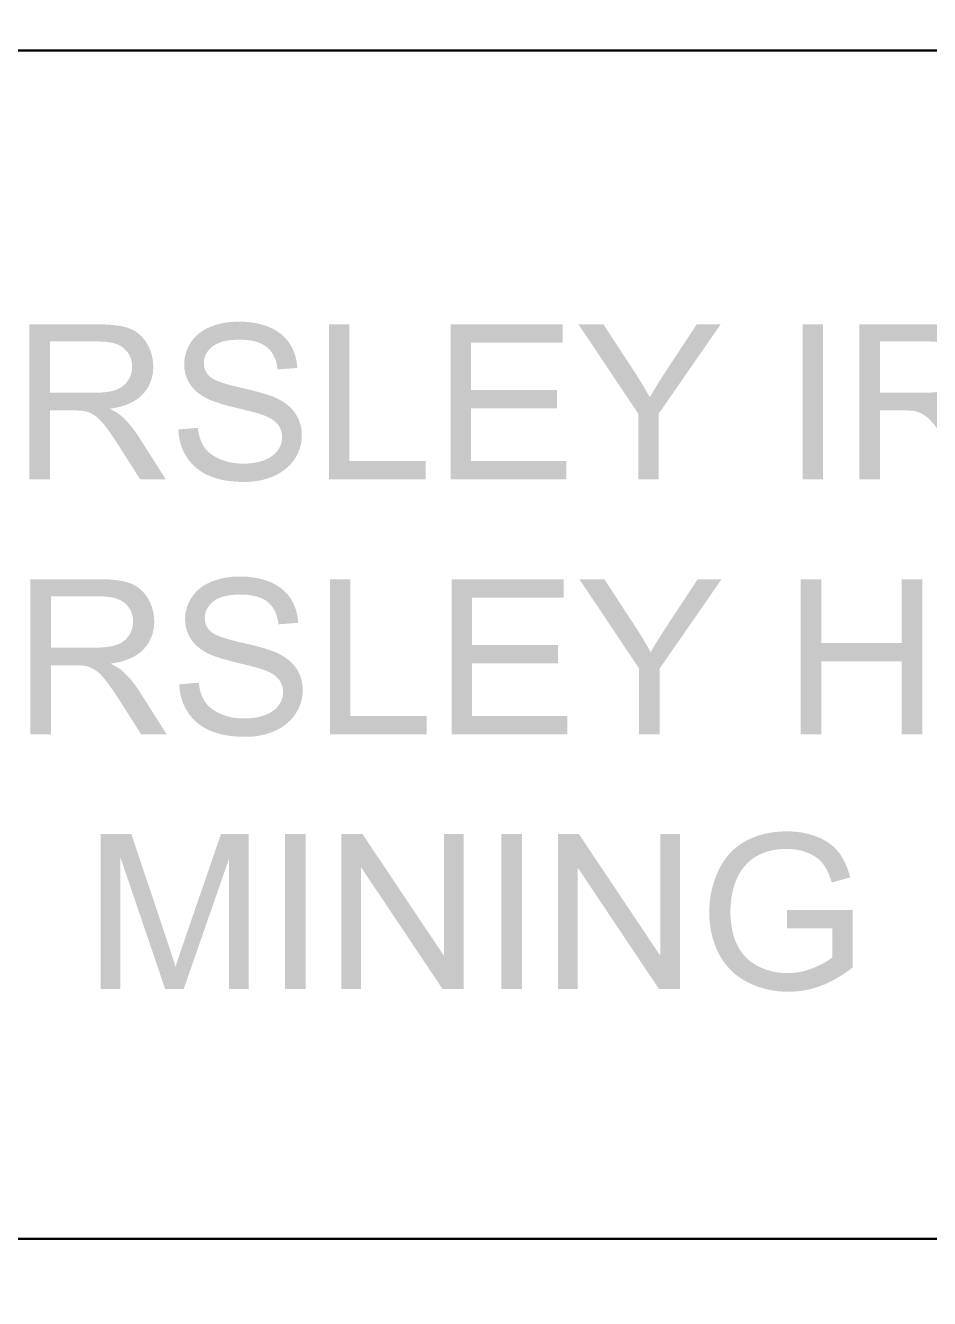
# Paper-space layout 'Layout1' of a CAD drawing. Header units: millimetres. Extents: x 0 to 841, y 0 to 594.
# Drawn here: x 705.72 to 718.85, y 36.38 to 54.86 of the extents above; entities that cross this region are included whole.
import ezdxf
from ezdxf.enums import TextEntityAlignment as Align

# ---------------------------------------------------------------- set-up
doc = ezdxf.new("R2010")
doc.units = ezdxf.units.MM
doc.header["$MEASUREMENT"] = 0
doc.layers.add('G_Border', color=7, linetype='Continuous', lineweight=0)
doc.styles.add('Style-ISO3098B', font='ISO3098B.shx')

# ---------------------------------------------------------------- blocks, each defined once
blk = doc.blocks.new('RTA1')
at = {"layer": 'G_Border', "linetype": 'Continuous', "lineweight": 25}
h = blk.add_hatch(color=230, dxfattribs=at)
edge = h.paths.add_edge_path()
edge.add_line((705.777, 48.275), (706.076, 48.275))
edge.add_line((706.076, 48.275), (706.076, 49.275))
edge.add_line((706.076, 49.275), (706.421, 49.275))
edge.add_spline(control_points=[(706.421, 49.275), (706.536, 49.275), (706.587, 49.264)], knot_values=[0, 0, 0, 1, 1, 1], degree=2, periodic=0)
edge.add_spline(control_points=[(706.587, 49.264), (706.656, 49.247), (706.722, 49.204)], knot_values=[0, 0, 0, 1, 1, 1], degree=2, periodic=0)
edge.add_spline(control_points=[(706.722, 49.204), (706.789, 49.161), (706.874, 49.053)], knot_values=[0, 0, 0, 1, 1, 1], degree=2, periodic=0)
edge.add_spline(control_points=[(706.874, 49.053), (706.958, 48.946), (707.088, 48.743)], knot_values=[0, 0, 0, 1, 1, 1], degree=2, periodic=0)
edge.add_line((707.088, 48.743), (707.386, 48.275))
edge.add_line((707.386, 48.275), (707.758, 48.275))
edge.add_line((707.758, 48.275), (707.369, 48.887))
edge.add_spline(control_points=[(707.369, 48.887), (707.253, 49.067), (707.122, 49.187)], knot_values=[0, 0, 0, 1, 1, 1], degree=2, periodic=0)
edge.add_spline(control_points=[(707.122, 49.187), (707.061, 49.242), (706.943, 49.299)], knot_values=[0, 0, 0, 1, 1, 1], degree=2, periodic=0)
edge.add_spline(control_points=[(706.943, 49.299), (707.266, 49.343), (707.421, 49.508)], knot_values=[0, 0, 0, 1, 1, 1], degree=2, periodic=0)
edge.add_spline(control_points=[(707.421, 49.508), (707.576, 49.672), (707.576, 49.911)], knot_values=[0, 0, 0, 1, 1, 1], degree=2, periodic=0)
edge.add_spline(control_points=[(707.576, 49.911), (707.576, 50.097), (707.483, 50.25)], knot_values=[0, 0, 0, 1, 1, 1], degree=2, periodic=0)
edge.add_spline(control_points=[(707.483, 50.25), (707.389, 50.404), (707.233, 50.464)], knot_values=[0, 0, 0, 1, 1, 1], degree=2, periodic=0)
edge.add_spline(control_points=[(707.233, 50.464), (707.076, 50.525), (706.775, 50.525)], knot_values=[0, 0, 0, 1, 1, 1], degree=2, periodic=0)
edge.add_line((706.775, 50.525), (705.777, 50.525))
edge.add_line((705.777, 50.525), (705.777, 48.275))
edge = h.paths.add_edge_path(flags=16)
edge.add_line((706.076, 49.532), (706.076, 50.276))
edge.add_line((706.076, 50.276), (706.788, 50.276))
edge.add_spline(control_points=[(706.788, 50.276), (707.038, 50.276), (707.153, 50.174)], knot_values=[0, 0, 0, 1, 1, 1], degree=2, periodic=0)
edge.add_spline(control_points=[(707.153, 50.174), (707.269, 50.071), (707.269, 49.911)], knot_values=[0, 0, 0, 1, 1, 1], degree=2, periodic=0)
edge.add_spline(control_points=[(707.269, 49.911), (707.269, 49.802), (707.209, 49.709)], knot_values=[0, 0, 0, 1, 1, 1], degree=2, periodic=0)
edge.add_spline(control_points=[(707.209, 49.709), (707.15, 49.616), (707.035, 49.574)], knot_values=[0, 0, 0, 1, 1, 1], degree=2, periodic=0)
edge.add_spline(control_points=[(707.035, 49.574), (706.92, 49.532), (706.715, 49.532)], knot_values=[0, 0, 0, 1, 1, 1], degree=2, periodic=0)
edge.add_line((706.715, 49.532), (706.076, 49.532))
h = blk.add_hatch(color=230, dxfattribs=at)
edge = h.paths.add_edge_path()
edge.add_spline(control_points=[(707.942, 48.999), (707.948, 48.773), (708.065, 48.594)], knot_values=[0, 0, 0, 1, 1, 1], degree=2, periodic=0)
edge.add_spline(control_points=[(708.065, 48.594), (708.183, 48.415), (708.389, 48.326)], knot_values=[0, 0, 0, 1, 1, 1], degree=2, periodic=0)
edge.add_spline(control_points=[(708.389, 48.326), (708.596, 48.237), (708.901, 48.237)], knot_values=[0, 0, 0, 1, 1, 1], degree=2, periodic=0)
edge.add_spline(control_points=[(708.901, 48.237), (709.142, 48.237), (709.335, 48.326)], knot_values=[0, 0, 0, 1, 1, 1], degree=2, periodic=0)
edge.add_spline(control_points=[(709.335, 48.326), (709.528, 48.414), (709.631, 48.573)], knot_values=[0, 0, 0, 1, 1, 1], degree=2, periodic=0)
edge.add_spline(control_points=[(709.631, 48.573), (709.734, 48.731), (709.734, 48.911)], knot_values=[0, 0, 0, 1, 1, 1], degree=2, periodic=0)
edge.add_spline(control_points=[(709.734, 48.911), (709.734, 49.092), (709.64, 49.231)], knot_values=[0, 0, 0, 1, 1, 1], degree=2, periodic=0)
edge.add_spline(control_points=[(709.64, 49.231), (709.547, 49.37), (709.35, 49.46)], knot_values=[0, 0, 0, 1, 1, 1], degree=2, periodic=0)
edge.add_spline(control_points=[(709.35, 49.46), (709.216, 49.522), (708.851, 49.604)], knot_values=[0, 0, 0, 1, 1, 1], degree=2, periodic=0)
edge.add_spline(control_points=[(708.851, 49.604), (708.486, 49.686), (708.4, 49.764)], knot_values=[0, 0, 0, 1, 1, 1], degree=2, periodic=0)
edge.add_spline(control_points=[(708.4, 49.764), (708.312, 49.843), (708.312, 49.964)], knot_values=[0, 0, 0, 1, 1, 1], degree=2, periodic=0)
edge.add_spline(control_points=[(708.312, 49.964), (708.312, 50.104), (708.436, 50.203)], knot_values=[0, 0, 0, 1, 1, 1], degree=2, periodic=0)
edge.add_spline(control_points=[(708.436, 50.203), (708.56, 50.302), (708.832, 50.302)], knot_values=[0, 0, 0, 1, 1, 1], degree=2, periodic=0)
edge.add_spline(control_points=[(708.832, 50.302), (709.092, 50.302), (709.226, 50.193)], knot_values=[0, 0, 0, 1, 1, 1], degree=2, periodic=0)
edge.add_spline(control_points=[(709.226, 50.193), (709.359, 50.084), (709.382, 49.87)], knot_values=[0, 0, 0, 1, 1, 1], degree=2, periodic=0)
edge.add_line((709.382, 49.87), (709.667, 49.892))
edge.add_spline(control_points=[(709.667, 49.892), (709.659, 50.09), (709.556, 50.247)], knot_values=[0, 0, 0, 1, 1, 1], degree=2, periodic=0)
edge.add_spline(control_points=[(709.556, 50.247), (709.453, 50.403), (709.261, 50.484)], knot_values=[0, 0, 0, 1, 1, 1], degree=2, periodic=0)
edge.add_spline(control_points=[(709.261, 50.484), (709.07, 50.564), (708.819, 50.564)], knot_values=[0, 0, 0, 1, 1, 1], degree=2, periodic=0)
edge.add_spline(control_points=[(708.819, 50.564), (708.592, 50.564), (708.405, 50.488)], knot_values=[0, 0, 0, 1, 1, 1], degree=2, periodic=0)
edge.add_spline(control_points=[(708.405, 50.488), (708.219, 50.411), (708.122, 50.263)], knot_values=[0, 0, 0, 1, 1, 1], degree=2, periodic=0)
edge.add_spline(control_points=[(708.122, 50.263), (708.026, 50.114), (708.026, 49.944)], knot_values=[0, 0, 0, 1, 1, 1], degree=2, periodic=0)
edge.add_spline(control_points=[(708.026, 49.944), (708.026, 49.789), (708.105, 49.664)], knot_values=[0, 0, 0, 1, 1, 1], degree=2, periodic=0)
edge.add_spline(control_points=[(708.105, 49.664), (708.184, 49.538), (708.345, 49.454)], knot_values=[0, 0, 0, 1, 1, 1], degree=2, periodic=0)
edge.add_spline(control_points=[(708.345, 49.454), (708.469, 49.388), (708.781, 49.313)], knot_values=[0, 0, 0, 1, 1, 1], degree=2, periodic=0)
edge.add_spline(control_points=[(708.781, 49.313), (709.092, 49.239), (709.183, 49.204)], knot_values=[0, 0, 0, 1, 1, 1], degree=2, periodic=0)
edge.add_spline(control_points=[(709.183, 49.204), (709.325, 49.15), (709.386, 49.071)], knot_values=[0, 0, 0, 1, 1, 1], degree=2, periodic=0)
edge.add_spline(control_points=[(709.386, 49.071), (709.447, 48.992), (709.447, 48.886)], knot_values=[0, 0, 0, 1, 1, 1], degree=2, periodic=0)
edge.add_spline(control_points=[(709.447, 48.886), (709.447, 48.781), (709.383, 48.693)], knot_values=[0, 0, 0, 1, 1, 1], degree=2, periodic=0)
edge.add_spline(control_points=[(709.383, 48.693), (709.32, 48.605), (709.189, 48.554)], knot_values=[0, 0, 0, 1, 1, 1], degree=2, periodic=0)
edge.add_spline(control_points=[(709.189, 48.554), (709.059, 48.503), (708.888, 48.503)], knot_values=[0, 0, 0, 1, 1, 1], degree=2, periodic=0)
edge.add_spline(control_points=[(708.888, 48.503), (708.696, 48.503), (708.542, 48.57)], knot_values=[0, 0, 0, 1, 1, 1], degree=2, periodic=0)
edge.add_spline(control_points=[(708.542, 48.57), (708.389, 48.637), (708.316, 48.745)], knot_values=[0, 0, 0, 1, 1, 1], degree=2, periodic=0)
edge.add_spline(control_points=[(708.316, 48.745), (708.243, 48.854), (708.223, 49.023)], knot_values=[0, 0, 0, 1, 1, 1], degree=2, periodic=0)
edge.add_line((708.223, 49.023), (707.942, 48.999))
for points in [[(710.128, 48.275), (710.128, 50.525), (710.426, 50.525), (710.426, 48.541), (711.534, 48.541), (711.534, 48.275)], [(711.894, 48.275), (711.894, 50.525), (713.524, 50.525), (713.524, 50.259), (712.193, 50.259), (712.193, 49.571), (713.44, 49.571), (713.44, 49.306), (712.193, 49.306), (712.193, 48.541), (713.575, 48.541), (713.575, 48.275)], [(710.141, 44.575), (710.141, 46.825), (710.44, 46.825), (710.44, 44.841), (711.548, 44.841), (711.548, 44.575)], [(711.908, 44.575), (711.908, 46.825), (713.537, 46.825), (713.537, 46.559), (712.206, 46.559), (712.206, 45.871), (713.453, 45.871), (713.453, 45.606), (712.206, 45.606), (712.206, 44.841), (713.588, 44.841), (713.588, 44.575)], [(716.981, 44.575), (716.981, 46.825), (717.279, 46.825), (717.279, 45.901), (718.445, 45.901), (718.445, 46.825), (718.744, 46.825), (718.744, 44.575), (718.445, 44.575), (718.445, 45.635), (717.279, 45.635), (717.279, 44.575)], [(710.31, 40.875), (710.31, 43.125), (710.615, 43.125), (711.799, 41.358), (711.799, 43.125), (712.083, 43.125), (712.083, 40.875), (711.779, 40.875), (710.595, 42.642), (710.595, 40.875)], [(713.454, 40.875), (713.454, 43.125), (713.758, 43.125), (714.942, 41.358), (714.942, 43.125), (715.227, 43.125), (715.227, 40.875), (714.922, 40.875), (713.738, 42.642), (713.738, 40.875)]]:
    blk.add_hatch(color=230, dxfattribs=at).paths.add_polyline_path(points)
h = blk.add_hatch(color=230, dxfattribs=at)
edge = h.paths.add_edge_path()
edge.add_line((714.62, 48.275), (714.918, 48.275))
edge.add_line((714.918, 48.275), (714.918, 49.228))
edge.add_line((714.918, 49.228), (715.817, 50.525))
edge.add_line((715.817, 50.525), (715.47, 50.525))
edge.add_line((715.47, 50.525), (715.033, 49.863))
edge.add_spline(control_points=[(715.033, 49.863), (714.889, 49.642), (714.788, 49.466)], knot_values=[0, 0, 0, 1, 1, 1], degree=2, periodic=0)
edge.add_spline(control_points=[(714.788, 49.466), (714.682, 49.657), (714.558, 49.847)], knot_values=[0, 0, 0, 1, 1, 1], degree=2, periodic=0)
edge.add_line((714.558, 49.847), (714.114, 50.525))
edge.add_line((714.114, 50.525), (713.752, 50.525))
edge.add_line((713.752, 50.525), (714.62, 49.228))
edge.add_line((714.62, 49.228), (714.62, 48.275))
h = blk.add_hatch(color=230, dxfattribs=at)
edge = h.paths.add_edge_path()
edge.add_line((717.833, 48.275), (718.132, 48.275))
edge.add_line((718.132, 48.275), (718.132, 49.275))
edge.add_line((718.132, 49.275), (718.477, 49.275))
edge.add_spline(control_points=[(718.477, 49.275), (718.592, 49.275), (718.643, 49.264)], knot_values=[0, 0, 0, 1, 1, 1], degree=2, periodic=0)
edge.add_spline(control_points=[(718.643, 49.264), (718.712, 49.247), (718.778, 49.204)], knot_values=[0, 0, 0, 1, 1, 1], degree=2, periodic=0)
edge.add_spline(control_points=[(718.778, 49.204), (718.845, 49.161), (718.93, 49.053)], knot_values=[0, 0, 0, 1, 1, 1], degree=2, periodic=0)
edge.add_spline(control_points=[(718.93, 49.053), (719.014, 48.946), (719.144, 48.743)], knot_values=[0, 0, 0, 1, 1, 1], degree=2, periodic=0)
edge.add_line((719.144, 48.743), (719.442, 48.275))
edge.add_line((719.442, 48.275), (719.814, 48.275))
edge.add_line((719.814, 48.275), (719.425, 48.887))
edge.add_spline(control_points=[(719.425, 48.887), (719.309, 49.067), (719.178, 49.187)], knot_values=[0, 0, 0, 1, 1, 1], degree=2, periodic=0)
edge.add_spline(control_points=[(719.178, 49.187), (719.117, 49.242), (718.999, 49.299)], knot_values=[0, 0, 0, 1, 1, 1], degree=2, periodic=0)
edge.add_spline(control_points=[(718.999, 49.299), (719.322, 49.343), (719.477, 49.508)], knot_values=[0, 0, 0, 1, 1, 1], degree=2, periodic=0)
edge.add_spline(control_points=[(719.477, 49.508), (719.632, 49.672), (719.632, 49.911)], knot_values=[0, 0, 0, 1, 1, 1], degree=2, periodic=0)
edge.add_spline(control_points=[(719.632, 49.911), (719.632, 50.097), (719.539, 50.25)], knot_values=[0, 0, 0, 1, 1, 1], degree=2, periodic=0)
edge.add_spline(control_points=[(719.539, 50.25), (719.445, 50.404), (719.289, 50.464)], knot_values=[0, 0, 0, 1, 1, 1], degree=2, periodic=0)
edge.add_spline(control_points=[(719.289, 50.464), (719.132, 50.525), (718.831, 50.525)], knot_values=[0, 0, 0, 1, 1, 1], degree=2, periodic=0)
edge.add_line((718.831, 50.525), (717.833, 50.525))
edge.add_line((717.833, 50.525), (717.833, 48.275))
edge = h.paths.add_edge_path(flags=16)
edge.add_line((718.132, 49.532), (718.132, 50.276))
edge.add_line((718.132, 50.276), (718.844, 50.276))
edge.add_spline(control_points=[(718.844, 50.276), (719.094, 50.276), (719.209, 50.174)], knot_values=[0, 0, 0, 1, 1, 1], degree=2, periodic=0)
edge.add_spline(control_points=[(719.209, 50.174), (719.325, 50.071), (719.325, 49.911)], knot_values=[0, 0, 0, 1, 1, 1], degree=2, periodic=0)
edge.add_spline(control_points=[(719.325, 49.911), (719.325, 49.802), (719.265, 49.709)], knot_values=[0, 0, 0, 1, 1, 1], degree=2, periodic=0)
edge.add_spline(control_points=[(719.265, 49.709), (719.206, 49.616), (719.091, 49.574)], knot_values=[0, 0, 0, 1, 1, 1], degree=2, periodic=0)
edge.add_spline(control_points=[(719.091, 49.574), (718.976, 49.532), (718.772, 49.532)], knot_values=[0, 0, 0, 1, 1, 1], degree=2, periodic=0)
edge.add_line((718.772, 49.532), (718.132, 49.532))
h = blk.add_hatch(color=230, dxfattribs=at)
edge = h.paths.add_edge_path()
edge.add_line((705.791, 44.575), (706.089, 44.575))
edge.add_line((706.089, 44.575), (706.089, 45.575))
edge.add_line((706.089, 45.575), (706.434, 45.575))
edge.add_spline(control_points=[(706.434, 45.575), (706.549, 45.575), (706.6, 45.564)], knot_values=[0, 0, 0, 1, 1, 1], degree=2, periodic=0)
edge.add_spline(control_points=[(706.6, 45.564), (706.669, 45.547), (706.736, 45.504)], knot_values=[0, 0, 0, 1, 1, 1], degree=2, periodic=0)
edge.add_spline(control_points=[(706.736, 45.504), (706.803, 45.461), (706.887, 45.353)], knot_values=[0, 0, 0, 1, 1, 1], degree=2, periodic=0)
edge.add_spline(control_points=[(706.887, 45.353), (706.971, 45.246), (707.102, 45.043)], knot_values=[0, 0, 0, 1, 1, 1], degree=2, periodic=0)
edge.add_line((707.102, 45.043), (707.399, 44.575))
edge.add_line((707.399, 44.575), (707.771, 44.575))
edge.add_line((707.771, 44.575), (707.382, 45.187))
edge.add_spline(control_points=[(707.382, 45.187), (707.266, 45.367), (707.136, 45.487)], knot_values=[0, 0, 0, 1, 1, 1], degree=2, periodic=0)
edge.add_spline(control_points=[(707.136, 45.487), (707.074, 45.542), (706.956, 45.599)], knot_values=[0, 0, 0, 1, 1, 1], degree=2, periodic=0)
edge.add_spline(control_points=[(706.956, 45.599), (707.28, 45.643), (707.435, 45.808)], knot_values=[0, 0, 0, 1, 1, 1], degree=2, periodic=0)
edge.add_spline(control_points=[(707.435, 45.808), (707.59, 45.972), (707.59, 46.211)], knot_values=[0, 0, 0, 1, 1, 1], degree=2, periodic=0)
edge.add_spline(control_points=[(707.59, 46.211), (707.59, 46.397), (707.496, 46.55)], knot_values=[0, 0, 0, 1, 1, 1], degree=2, periodic=0)
edge.add_spline(control_points=[(707.496, 46.55), (707.402, 46.704), (707.246, 46.764)], knot_values=[0, 0, 0, 1, 1, 1], degree=2, periodic=0)
edge.add_spline(control_points=[(707.246, 46.764), (707.089, 46.825), (706.789, 46.825)], knot_values=[0, 0, 0, 1, 1, 1], degree=2, periodic=0)
edge.add_line((706.789, 46.825), (705.791, 46.825))
edge.add_line((705.791, 46.825), (705.791, 44.575))
edge = h.paths.add_edge_path(flags=16)
edge.add_line((706.089, 45.832), (706.089, 46.576))
edge.add_line((706.089, 46.576), (706.801, 46.576))
edge.add_spline(control_points=[(706.801, 46.576), (707.051, 46.576), (707.167, 46.474)], knot_values=[0, 0, 0, 1, 1, 1], degree=2, periodic=0)
edge.add_spline(control_points=[(707.167, 46.474), (707.283, 46.371), (707.283, 46.211)], knot_values=[0, 0, 0, 1, 1, 1], degree=2, periodic=0)
edge.add_spline(control_points=[(707.283, 46.211), (707.283, 46.102), (707.223, 46.009)], knot_values=[0, 0, 0, 1, 1, 1], degree=2, periodic=0)
edge.add_spline(control_points=[(707.223, 46.009), (707.163, 45.916), (707.048, 45.874)], knot_values=[0, 0, 0, 1, 1, 1], degree=2, periodic=0)
edge.add_spline(control_points=[(707.048, 45.874), (706.933, 45.832), (706.729, 45.832)], knot_values=[0, 0, 0, 1, 1, 1], degree=2, periodic=0)
edge.add_line((706.729, 45.832), (706.089, 45.832))
h = blk.add_hatch(color=230, dxfattribs=at)
edge = h.paths.add_edge_path()
edge.add_spline(control_points=[(707.955, 45.299), (707.961, 45.073), (708.079, 44.894)], knot_values=[0, 0, 0, 1, 1, 1], degree=2, periodic=0)
edge.add_spline(control_points=[(708.079, 44.894), (708.196, 44.715), (708.403, 44.626)], knot_values=[0, 0, 0, 1, 1, 1], degree=2, periodic=0)
edge.add_spline(control_points=[(708.403, 44.626), (708.609, 44.537), (708.915, 44.537)], knot_values=[0, 0, 0, 1, 1, 1], degree=2, periodic=0)
edge.add_spline(control_points=[(708.915, 44.537), (709.156, 44.537), (709.349, 44.626)], knot_values=[0, 0, 0, 1, 1, 1], degree=2, periodic=0)
edge.add_spline(control_points=[(709.349, 44.626), (709.541, 44.714), (709.644, 44.873)], knot_values=[0, 0, 0, 1, 1, 1], degree=2, periodic=0)
edge.add_spline(control_points=[(709.644, 44.873), (709.747, 45.031), (709.747, 45.211)], knot_values=[0, 0, 0, 1, 1, 1], degree=2, periodic=0)
edge.add_spline(control_points=[(709.747, 45.211), (709.747, 45.392), (709.654, 45.531)], knot_values=[0, 0, 0, 1, 1, 1], degree=2, periodic=0)
edge.add_spline(control_points=[(709.654, 45.531), (709.56, 45.67), (709.364, 45.76)], knot_values=[0, 0, 0, 1, 1, 1], degree=2, periodic=0)
edge.add_spline(control_points=[(709.364, 45.76), (709.229, 45.822), (708.864, 45.904)], knot_values=[0, 0, 0, 1, 1, 1], degree=2, periodic=0)
edge.add_spline(control_points=[(708.864, 45.904), (708.5, 45.986), (708.413, 46.064)], knot_values=[0, 0, 0, 1, 1, 1], degree=2, periodic=0)
edge.add_spline(control_points=[(708.413, 46.064), (708.325, 46.143), (708.325, 46.264)], knot_values=[0, 0, 0, 1, 1, 1], degree=2, periodic=0)
edge.add_spline(control_points=[(708.325, 46.264), (708.325, 46.404), (708.449, 46.503)], knot_values=[0, 0, 0, 1, 1, 1], degree=2, periodic=0)
edge.add_spline(control_points=[(708.449, 46.503), (708.574, 46.602), (708.845, 46.602)], knot_values=[0, 0, 0, 1, 1, 1], degree=2, periodic=0)
edge.add_spline(control_points=[(708.845, 46.602), (709.106, 46.602), (709.239, 46.493)], knot_values=[0, 0, 0, 1, 1, 1], degree=2, periodic=0)
edge.add_spline(control_points=[(709.239, 46.493), (709.372, 46.384), (709.395, 46.17)], knot_values=[0, 0, 0, 1, 1, 1], degree=2, periodic=0)
edge.add_line((709.395, 46.17), (709.68, 46.192))
edge.add_spline(control_points=[(709.68, 46.192), (709.672, 46.39), (709.569, 46.547)], knot_values=[0, 0, 0, 1, 1, 1], degree=2, periodic=0)
edge.add_spline(control_points=[(709.569, 46.547), (709.466, 46.703), (709.275, 46.784)], knot_values=[0, 0, 0, 1, 1, 1], degree=2, periodic=0)
edge.add_spline(control_points=[(709.275, 46.784), (709.083, 46.864), (708.833, 46.864)], knot_values=[0, 0, 0, 1, 1, 1], degree=2, periodic=0)
edge.add_spline(control_points=[(708.833, 46.864), (708.605, 46.864), (708.419, 46.788)], knot_values=[0, 0, 0, 1, 1, 1], degree=2, periodic=0)
edge.add_spline(control_points=[(708.419, 46.788), (708.233, 46.711), (708.136, 46.563)], knot_values=[0, 0, 0, 1, 1, 1], degree=2, periodic=0)
edge.add_spline(control_points=[(708.136, 46.563), (708.039, 46.414), (708.039, 46.244)], knot_values=[0, 0, 0, 1, 1, 1], degree=2, periodic=0)
edge.add_spline(control_points=[(708.039, 46.244), (708.039, 46.089), (708.118, 45.964)], knot_values=[0, 0, 0, 1, 1, 1], degree=2, periodic=0)
edge.add_spline(control_points=[(708.118, 45.964), (708.197, 45.838), (708.358, 45.754)], knot_values=[0, 0, 0, 1, 1, 1], degree=2, periodic=0)
edge.add_spline(control_points=[(708.358, 45.754), (708.483, 45.688), (708.794, 45.613)], knot_values=[0, 0, 0, 1, 1, 1], degree=2, periodic=0)
edge.add_spline(control_points=[(708.794, 45.613), (709.106, 45.539), (709.197, 45.504)], knot_values=[0, 0, 0, 1, 1, 1], degree=2, periodic=0)
edge.add_spline(control_points=[(709.197, 45.504), (709.338, 45.45), (709.4, 45.371)], knot_values=[0, 0, 0, 1, 1, 1], degree=2, periodic=0)
edge.add_spline(control_points=[(709.4, 45.371), (709.461, 45.292), (709.461, 45.186)], knot_values=[0, 0, 0, 1, 1, 1], degree=2, periodic=0)
edge.add_spline(control_points=[(709.461, 45.186), (709.461, 45.081), (709.397, 44.993)], knot_values=[0, 0, 0, 1, 1, 1], degree=2, periodic=0)
edge.add_spline(control_points=[(709.397, 44.993), (709.333, 44.905), (709.203, 44.854)], knot_values=[0, 0, 0, 1, 1, 1], degree=2, periodic=0)
edge.add_spline(control_points=[(709.203, 44.854), (709.072, 44.803), (708.901, 44.803)], knot_values=[0, 0, 0, 1, 1, 1], degree=2, periodic=0)
edge.add_spline(control_points=[(708.901, 44.803), (708.709, 44.803), (708.556, 44.87)], knot_values=[0, 0, 0, 1, 1, 1], degree=2, periodic=0)
edge.add_spline(control_points=[(708.556, 44.87), (708.402, 44.937), (708.329, 45.045)], knot_values=[0, 0, 0, 1, 1, 1], degree=2, periodic=0)
edge.add_spline(control_points=[(708.329, 45.045), (708.256, 45.154), (708.236, 45.323)], knot_values=[0, 0, 0, 1, 1, 1], degree=2, periodic=0)
edge.add_line((708.236, 45.323), (707.955, 45.299))
h = blk.add_hatch(color=230, dxfattribs=at)
edge = h.paths.add_edge_path()
edge.add_line((714.633, 44.575), (714.931, 44.575))
edge.add_line((714.931, 44.575), (714.931, 45.528))
edge.add_line((714.931, 45.528), (715.83, 46.825))
edge.add_line((715.83, 46.825), (715.483, 46.825))
edge.add_line((715.483, 46.825), (715.047, 46.163))
edge.add_spline(control_points=[(715.047, 46.163), (714.902, 45.942), (714.801, 45.766)], knot_values=[0, 0, 0, 1, 1, 1], degree=2, periodic=0)
edge.add_spline(control_points=[(714.801, 45.766), (714.696, 45.957), (714.571, 46.147)], knot_values=[0, 0, 0, 1, 1, 1], degree=2, periodic=0)
edge.add_line((714.571, 46.147), (714.128, 46.825))
edge.add_line((714.128, 46.825), (713.765, 46.825))
edge.add_line((713.765, 46.825), (714.633, 45.528))
edge.add_line((714.633, 45.528), (714.633, 44.575))
h = blk.add_hatch(color=230, dxfattribs=at)
edge = h.paths.add_edge_path()
edge.add_line((706.812, 40.875), (707.098, 40.875))
edge.add_line((707.098, 40.875), (707.098, 42.791))
edge.add_line((707.098, 42.791), (707.749, 40.875))
edge.add_line((707.749, 40.875), (708.018, 40.875))
edge.add_line((708.018, 40.875), (708.674, 42.758))
edge.add_line((708.674, 42.758), (708.674, 40.875))
edge.add_line((708.674, 40.875), (708.96, 40.875))
edge.add_line((708.96, 40.875), (708.96, 43.125))
edge.add_line((708.96, 43.125), (708.56, 43.125))
edge.add_line((708.56, 43.125), (708.02, 41.559))
edge.add_spline(control_points=[(708.02, 41.559), (707.938, 41.322), (707.9, 41.199)], knot_values=[0, 0, 0, 1, 1, 1], degree=2, periodic=0)
edge.add_spline(control_points=[(707.9, 41.199), (707.866, 41.309), (707.792, 41.532)], knot_values=[0, 0, 0, 1, 1, 1], degree=2, periodic=0)
edge.add_line((707.792, 41.532), (707.259, 43.125))
edge.add_line((707.259, 43.125), (706.812, 43.125))
edge.add_line((706.812, 43.125), (706.812, 40.875))
h = blk.add_hatch(color=230, dxfattribs=at)
edge = h.paths.add_edge_path()
edge.add_line((716.78, 41.756), (717.441, 41.756))
edge.add_line((717.441, 41.756), (717.441, 41.339))
edge.add_spline(control_points=[(717.441, 41.339), (717.346, 41.255), (717.162, 41.181)], knot_values=[0, 0, 0, 1, 1, 1], degree=2, periodic=0)
edge.add_spline(control_points=[(717.162, 41.181), (716.978, 41.107), (716.784, 41.107)], knot_values=[0, 0, 0, 1, 1, 1], degree=2, periodic=0)
edge.add_spline(control_points=[(716.784, 41.107), (716.562, 41.107), (716.364, 41.205)], knot_values=[0, 0, 0, 1, 1, 1], degree=2, periodic=0)
edge.add_spline(control_points=[(716.364, 41.205), (716.166, 41.303), (716.063, 41.505)], knot_values=[0, 0, 0, 1, 1, 1], degree=2, periodic=0)
edge.add_spline(control_points=[(716.063, 41.505), (715.959, 41.708), (715.959, 42.008)], knot_values=[0, 0, 0, 1, 1, 1], degree=2, periodic=0)
edge.add_spline(control_points=[(715.959, 42.008), (715.959, 42.252), (716.045, 42.461)], knot_values=[0, 0, 0, 1, 1, 1], degree=2, periodic=0)
edge.add_spline(control_points=[(716.045, 42.461), (716.096, 42.582), (716.187, 42.683)], knot_values=[0, 0, 0, 1, 1, 1], degree=2, periodic=0)
edge.add_spline(control_points=[(716.187, 42.683), (716.278, 42.785), (716.427, 42.847)], knot_values=[0, 0, 0, 1, 1, 1], degree=2, periodic=0)
edge.add_spline(control_points=[(716.427, 42.847), (716.576, 42.909), (716.78, 42.909)], knot_values=[0, 0, 0, 1, 1, 1], degree=2, periodic=0)
edge.add_spline(control_points=[(716.78, 42.909), (716.95, 42.909), (717.089, 42.85)], knot_values=[0, 0, 0, 1, 1, 1], degree=2, periodic=0)
edge.add_spline(control_points=[(717.089, 42.85), (717.229, 42.791), (717.304, 42.692)], knot_values=[0, 0, 0, 1, 1, 1], degree=2, periodic=0)
edge.add_spline(control_points=[(717.304, 42.692), (717.379, 42.594), (717.43, 42.422)], knot_values=[0, 0, 0, 1, 1, 1], degree=2, periodic=0)
edge.add_line((717.43, 42.422), (717.699, 42.496))
edge.add_spline(control_points=[(717.699, 42.496), (717.64, 42.723), (717.528, 42.865)], knot_values=[0, 0, 0, 1, 1, 1], degree=2, periodic=0)
edge.add_spline(control_points=[(717.528, 42.865), (717.416, 43.006), (717.219, 43.085)], knot_values=[0, 0, 0, 1, 1, 1], degree=2, periodic=0)
edge.add_spline(control_points=[(717.219, 43.085), (717.022, 43.164), (716.778, 43.164)], knot_values=[0, 0, 0, 1, 1, 1], degree=2, periodic=0)
edge.add_spline(control_points=[(716.778, 43.164), (716.442, 43.164), (716.184, 43.026)], knot_values=[0, 0, 0, 1, 1, 1], degree=2, periodic=0)
edge.add_spline(control_points=[(716.184, 43.026), (715.927, 42.888), (715.789, 42.603)], knot_values=[0, 0, 0, 1, 1, 1], degree=2, periodic=0)
edge.add_spline(control_points=[(715.789, 42.603), (715.652, 42.319), (715.652, 41.99)], knot_values=[0, 0, 0, 1, 1, 1], degree=2, periodic=0)
edge.add_spline(control_points=[(715.652, 41.99), (715.652, 41.659), (715.79, 41.39)], knot_values=[0, 0, 0, 1, 1, 1], degree=2, periodic=0)
edge.add_spline(control_points=[(715.79, 41.39), (715.928, 41.121), (716.199, 40.979)], knot_values=[0, 0, 0, 1, 1, 1], degree=2, periodic=0)
edge.add_spline(control_points=[(716.199, 40.979), (716.47, 40.837), (716.801, 40.837)], knot_values=[0, 0, 0, 1, 1, 1], degree=2, periodic=0)
edge.add_spline(control_points=[(716.801, 40.837), (717.047, 40.837), (717.28, 40.925)], knot_values=[0, 0, 0, 1, 1, 1], degree=2, periodic=0)
edge.add_spline(control_points=[(717.28, 40.925), (717.513, 41.014), (717.732, 41.188)], knot_values=[0, 0, 0, 1, 1, 1], degree=2, periodic=0)
edge.add_line((717.732, 41.188), (717.732, 42.022))
edge.add_line((717.732, 42.022), (716.78, 42.022))
edge.add_line((716.78, 42.022), (716.78, 41.756))
at = {"layer": 'G_Border', "color": 30, "linetype": 'Continuous', "lineweight": 50}
for p, q in [((825.5, 54.5), (15.5, 54.5)), ((619, 37.25), (825.5, 37.25))]:
    blk.add_line(p, q, dxfattribs=at)
at = {"layer": 'G_Border', "color": 230, "linetype": 'Continuous', "lineweight": 25, "extrusion": (0, 0, -1)}
for points in [[(-717.007, 48.275), (-717.305, 48.275), (-717.007, 50.525), (-717.305, 50.525)], [(-709.49, 40.875), (-709.789, 40.875), (-709.49, 43.125), (-709.789, 43.125)], [(-712.634, 40.875), (-712.932, 40.875), (-712.634, 43.125), (-712.932, 43.125)]]:
    blk.add_solid(points, dxfattribs=at)
at = {"layer": 'G_Border', "color": 7, "linetype": 'Continuous', "lineweight": 18}
blk.add_3dface([(0, 0), (841, 0), (841, 594), (0, 594)], dxfattribs=at)
at = {"layer": 'G_Border', "color": 30, "linetype": 'Continuous', "lineweight": 50}
blk.add_3dface([(10.5, 9.5), (830.5, 9.5), (830.5, 584.5), (10.5, 584.5)], dxfattribs=at)
at = {"layer": 'G_Border', "color": 230, "linetype": 'Continuous', "lineweight": 25}
blk.add_3dface([(825.5, 14.5), (15.5, 14.5), (15.5, 579.5), (825.5, 579.5)], dxfattribs=at)
at = {"layer": 'G_Border', "color": 7, "linetype": 'Continuous', "lineweight": 25, "style": 'Style-ISO3098B'}
for tag, p in [('110 Ref1', (26.75, 53.25)), ('026 Rev1', (154.501, 53.25)), ('027 By1', (162.251, 53.25)), ('028 Date1', (172.251, 53.25)), ('029 Description1', (190.251, 53.25)), ('030 Ckd1', (305.251, 53.25)), ('031 App1', (315.251, 53.25)), ('068 Rev8', (330.501, 53.25)), ('069 By8', (338.251, 53.25)), ('070 Date8', (348.251, 53.25)), ('071 Description8', (366.251, 53.25)), ('072 Ckd8', (481.251, 53.25)), ('073 App8', (491.251, 53.25)), ('009 Drawn', (572.25, 53.25)), ('010 Drawn Date', (602.25, 53.25)), ('111 Ref2', (26.75, 48.25)), ('032 Rev2', (154.501, 48.25)), ('033 By2', (162.251, 48.25)), ('034 Date2', (172.251, 48.25)), ('035 Description2', (190.251, 48.25)), ('036 Ckd2', (305.251, 48.25)), ('037 App2', (315.251, 48.25)), ('074 Rev9', (330.501, 48.25)), ('075 By9', (338.251, 48.25)), ('076 Date9', (348.251, 48.25)), ('077 Description9', (366.251, 48.25)), ('078 Ckd9', (481.251, 48.25)), ('079 App9', (491.251, 48.25)), ('011 Traced', (572.25, 48.25)), ('012 Traced Date', (602.25, 48.25)), ('112 Ref3', (26.75, 43.25)), ('038 Rev3', (154.501, 43.25)), ('039 By3', (162.251, 43.25)), ('040 Date3', (172.251, 43.25)), ('041 Description3', (190.251, 43.25)), ('042 Ckd3', (305.251, 43.25)), ('043 App3', (315.251, 43.25)), ('080 Rev10', (330.501, 43.25)), ('081 By10', (338.251, 43.25)), ('082 Date10', (348.251, 43.25)), ('083 Description10', (366.251, 43.25)), ('084 Ckd10', (481.251, 43.25)), ('085 App10', (491.251, 43.25)), ('013 Checked', (572.25, 43.25)), ('014 Checked Date', (602.25, 43.25)), ('113 Ref4', (26.75, 38.25)), ('044 Rev4', (154.501, 38.25)), ('045 By4', (162.251, 38.25)), ('046 Date4', (172.251, 38.25)), ('047 Description4', (190.251, 38.25)), ('048 Ckd4', (305.251, 38.25)), ('049 App4', (315.251, 38.25)), ('086 Rev11', (330.501, 38.25)), ('087 By11', (338.251, 38.25)), ('088 Date11', (348.251, 38.25)), ('089 Description11', (366.251, 38.25)), ('090 Ckd11', (481.251, 38.25)), ('015 Supt Draft', (572.25, 38.25)), ('016 Supt Draft Date', (602.25, 38.25)), ('091 App11', (491.251, 38.25)), ('114 Ref5', (26.75, 33.25)), ('050 Rev5', (154.501, 33.25)), ('051 By5', (162.251, 33.25)), ('052 Date5', (172.251, 33.25)), ('053 Description5', (190.251, 33.25)), ('054 Ckd5', (305.251, 33.25)), ('055 App5', (315.251, 33.25)), ('092 Rev12', (330.501, 33.25)), ('093 By12', (338.251, 33.25)), ('094 Date12', (348.251, 33.25)), ('095 Description12', (366.251, 33.25)), ('096 Ckd12', (481.251, 33.25)), ('097 App12', (491.251, 33.25)), ('017 Proj Eng', (572.25, 33.25)), ('018 Proj Eng Date', (602.25, 33.25)), ('115 Ref6', (26.75, 28.25)), ('056 Rev6', (154.501, 28.25)), ('057 By6', (162.251, 28.25)), ('058 Date6', (172.251, 28.25)), ('059 Description6', (190.251, 28.25)), ('060 Ckd6', (305.251, 28.25)), ('061 App6', (315.251, 28.25)), ('098 Rev13', (330.501, 28.25)), ('099 By13', (338.251, 28.25)), ('100 Date13', (348.251, 28.25)), ('101 Description13', (366.251, 28.25)), ('102 Ckd13', (481.251, 28.25)), ('103 App13', (491.251, 28.25)), ('019 Approved', (572.25, 28.25)), ('020 Approved Date', (602.25, 28.25)), ('116 Ref7', (26.75, 23.25)), ('062 Rev7', (154.501, 23.25)), ('063 By7', (162.251, 23.25)), ('064 Date7', (172.251, 23.25)), ('065 Description7', (190.251, 23.25)), ('066 Ckd7', (305.251, 23.25)), ('067 App7', (315.251, 23.25)), ('104 Rev14', (330.501, 23.25)), ('105 By14', (338.251, 23.25)), ('106 Date14', (348.251, 23.25)), ('107 Description14', (366.251, 23.25)), ('108 Ckd14', (481.251, 23.25)), ('109 App14', (491.251, 23.25)), ('021 App for Const', (572.25, 23.25)), ('022 App for Const Date', (602.25, 23.25)), ('117 Ref8', (26.75, 18.25)), ('023 Blank Person Title', (541.25, 18.25)), ('024 Blank Person Name', (572.25, 18.25)), ('025 Blank Person Date', (602.25, 18.25))]:
    blk.add_attdef(tag, text='', height=2.5, dxfattribs=at).set_placement(p, align=Align.TOP_LEFT)
at = {"layer": 'G_Border', "color": 7, "linetype": 'Continuous', "lineweight": 35, "style": 'Style-ISO3098B', "flags": 8}
blk.add_attdef('001 Title Line 1', text='', height=3.5, dxfattribs=at).set_placement((621.8, 35.5), align=Align.TOP_LEFT)
at = {"layer": 'G_Border', "color": 7, "linetype": 'Continuous', "lineweight": 35, "style": 'Style-ISO3098B'}
for tag, p in [('002 Title Line 2', (621.8, 30.25)), ('006 Drawing Number', (763.75, 25.75)), ('007 Title Rev', (817.2, 25.75)), ('003 Title Line 3', (621.8, 25)), ('004 Title Line 4', (621.8, 19.75))]:
    blk.add_attdef(tag, text='', height=3.5, dxfattribs=at).set_placement(p, align=Align.TOP_LEFT)
at = {"layer": 'G_Border', "color": 7, "linetype": 'Continuous', "lineweight": 25, "style": 'Style-ISO3098B'}
for tag in ['008 Project Number', '005 Scale']:
    blk.add_attdef(tag, (0, 0), '', height=2.5, dxfattribs=at)

psp = doc.layouts.get("Layout1")

# ---------------------------------------------------------------- block references
psp.add_blockref('RTA1', (0, 0))

doc.saveas('drawing.dxf')
